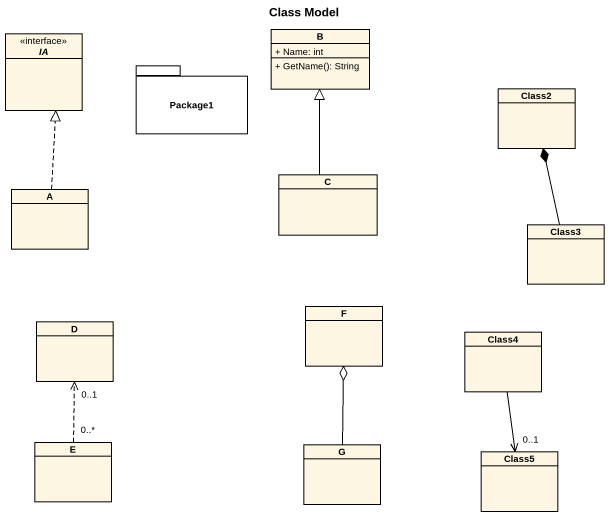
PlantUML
@startuml
title Class Model
hide circle
hide empty members
skinparam classAttributeIconSize 0
class B {
  + Name: int
  + GetName(): String
}
interface IA <<interface>>
package Package1 {
}
class Class2
class C
class A
class Class3
class D
class F
class Class4
class E
class G
class Class5
C -up-|> B
A .up.|> IA
Class3 -up-* Class2
E "0..*" .up.> "0..1" D
G -up-o F
G -up- F
Class5 "0..1" <-up- Class4
@enduml
